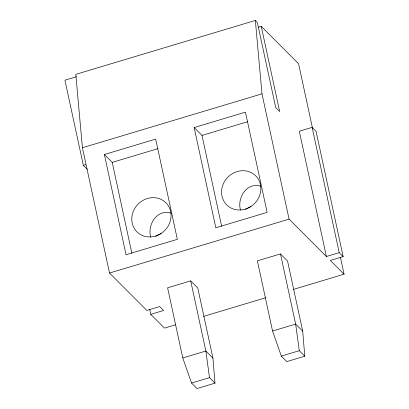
<?xml version="1.0" encoding="UTF-8"?>
<svg xmlns="http://www.w3.org/2000/svg" width="409" height="409" viewBox="0 0 409 409"><rect width="100%" height="100%" fill="white"/><g stroke="black" fill="none" stroke-linecap="round" stroke-linejoin="round"><path stroke-width="0.61" d="M258.186 27.27L261.244 26.35L279.664 111.545L275.732 107.608L257.312 22.418L255.349 20.45L75.793 74.361L82.424 147.756L109.515 273.038L146.831 310.411L159.658 306.561L163.59 310.492L150.763 314.342L149.684 309.357M76.534 76.698L64.929 80.179L83.349 165.374L87.275 169.306M82.424 147.756L261.985 93.84L255.349 20.45M104.372 154.505L155.676 139.101L177.342 239.331L126.044 254.735L104.372 154.505L112.23 162.373L131.882 253.263M194.152 127.552L245.451 112.148L267.123 212.373L215.819 227.777L194.152 127.552L202.01 135.42L221.658 226.31M83.349 165.374L85.793 164.643M112.23 162.373L158.032 148.62M202.01 135.42L247.813 121.667M343.146 256.581L316.06 131.294L312.128 127.363L299.306 131.212L326.392 256.499L339.219 252.644L343.146 256.581L330.319 260.431L344.071 274.199L293.381 289.419M109.515 273.038L289.071 219.127L326.392 256.499M190.696 280.881L167.608 287.808L182.777 357.967L191.545 383.044L197.046 388.55L215.001 383.156L212.936 358.12L197.767 287.962L190.696 280.881L205.865 351.04L209.5 377.65L215.001 383.156M280.472 253.923L257.389 260.855L272.558 331.014L281.326 356.086L286.827 361.592L304.782 356.203L302.716 331.162L287.547 261.003L280.472 253.923L295.641 324.081L299.281 350.697L304.782 356.203M175.507 324.812L164.51 328.115L150.763 314.342M203.6 316.377L265.896 297.67M182.777 357.967L205.865 351.04L212.936 358.12M272.558 331.014L295.641 324.081L302.716 331.162M191.545 383.044L209.5 377.65M281.326 356.086L299.281 350.697M260.753 186.182C246.97 181.795 236.944 197.751 240.472 210.001M170.972 213.14C157.189 208.754 147.163 224.71 150.691 236.959M261.244 26.35L298.565 63.722L312.471 128.053M340.426 257.338L344.071 274.199M312.128 127.363L339.219 252.644M261.985 93.84L289.071 219.127M245.773 209.29A20.527 7.188 -12.2 0 1 250.962 206.611M155.993 236.249A20.527 7.188 -12.2 0 1 157.128 235.548M157.583 235.293A20.527 7.188 -12.2 0 1 161.182 233.565M245.267 209.152A20.527 18.758 -45 0 0 255.835 175.962A20.527 18.758 -45 0 0 222.511 185.962A20.527 18.758 -45 0 0 245.267 209.152M155.486 236.105A20.527 18.758 -45 0 0 166.054 202.915A20.527 18.758 -45 0 0 132.731 212.92A20.527 18.758 -45 0 0 155.486 236.105"/></g></svg>
